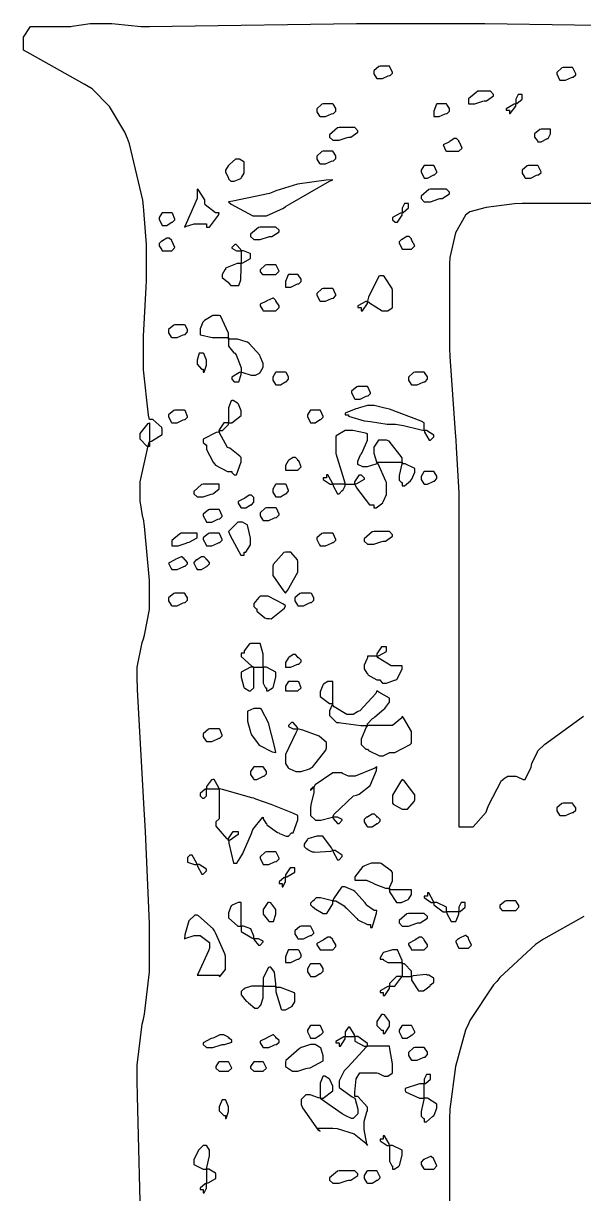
# Model space of a CAD drawing. Extents: x 85 to 277, y 22 to 328.
# Drawn here: x 156.99 to 169.51, y 49.02 to 75.18 of the extents above; entities that cross this region are included whole.
import ezdxf

# ---------------------------------------------------------------- set-up
doc = ezdxf.new("R2010")
doc.units = 0
doc.header["$MEASUREMENT"] = 0

msp = doc.modelspace()

# ---------------------------------------------------------------- linework, layer by layer
at = {"color": 7}
for points in [[(159.622, 47.9612), (159.534, 51.1983), (159.526, 51.5415), (159.526, 51.8859), (159.64, 52.8024), (159.668, 52.9167), (159.694, 53.0324), (159.808, 53.9778), (159.808, 54.2918), (159.808, 55.0594), (159.719, 57.1154), (159.702, 57.3624), (159.684, 57.609), (159.534, 60.2809), (159.526, 60.5716), (159.526, 60.784), (159.64, 61.3406), (159.668, 61.4193), (159.694, 61.499), (159.808, 62.0737), (159.808, 62.2653), (159.808, 62.7242), (159.694, 63.941), (159.668, 64.0994), (159.658, 64.1354), (159.596, 64.5061), (159.596, 64.6285), (159.596, 64.9291), (159.772, 65.7324), (159.808, 65.829), (159.852, 65.8386), (160.091, 65.9903), (160.091, 66.0396), (160.091, 66.1098), (160.081, 66.1458), (159.876, 66.3222), (159.808, 66.3222), (159.781, 66.4199), (159.668, 67.4328), (159.668, 67.7693), (159.668, 68.1838), (159.728, 69.2781), (159.738, 69.427), (159.738, 69.9562), (159.738, 70.2388), (159.676, 70.9965), (159.668, 71.0847), (159.658, 71.2265), (159.359, 72.4877), (159.315, 72.602), (159.253, 72.7438), (158.913, 73.3171), (158.521, 73.714), (158.433, 73.7665), (158.345, 73.8202), (157.135, 74.4982), (156.986, 74.5765), (156.986, 74.7889), (156.986, 74.869), (157.145, 75.1057), (157.198, 75.1057), (158.044, 75.1057), (158.079, 75.1156), (158.476, 75.1777), (158.61, 75.1777), (158.962, 75.1777), (159.041, 75.1692), (159.615, 75.1057), (159.808, 75.1057), (160.31, 75.1156), (164.431, 75.1777), (165.806, 75.1777), (167.305, 75.1777), (171.308, 75.1156)], [(170.321, 71.1549), (168.135, 71.1549), (167.966, 71.1468), (167.335, 71.0639), (166.969, 70.962), (166.934, 70.9443), (166.872, 70.8918), (166.643, 70.4991), (166.519, 69.9463), (166.511, 69.814), (166.511, 67.9097), (166.519, 67.7333), (166.642, 66.0315), (166.652, 65.8633), (166.66, 65.6967), (166.723, 64.6836), (166.723, 64.346), (166.723, 57.2202), (166.934, 57.2202), (167.039, 57.2202), (167.331, 57.5483), (167.357, 57.609), (167.384, 57.6972), (167.674, 58.2524), (167.71, 58.2785), (167.718, 58.2884), (167.817, 58.3487), (167.852, 58.3487), (167.992, 58.3487), (168.019, 58.3406), (168.158, 58.2785), (168.205, 58.2785), (168.213, 58.2884), (168.336, 58.553), (168.345, 58.5971), (168.354, 58.6327), (168.477, 58.8973), (168.487, 58.9139), (168.636, 59.0557), (169.51, 59.6911)], [(169.518, 55.2111), (168.61, 54.7067), (168.522, 54.6446), (168.433, 54.5842), (167.64, 53.8508), (167.569, 53.7626), (167.498, 53.6843), (166.969, 52.8906), (166.934, 52.8105), (166.872, 52.6701), (166.643, 51.8597), (166.519, 50.9062), (166.511, 50.6938), (166.511, 47.7312)]]:
    msp.add_lwpolyline(points, dxfattribs=at)
for points in [[(165.17, 74.2237), (164.96, 74.2237), (164.932, 74.2156), (164.817, 74.1165), (164.817, 74.0833), (164.817, 74.0488), (164.878, 73.9525), (164.888, 73.9429), (164.96, 73.9429), (165.012, 73.9429), (165.143, 74.0047), (165.17, 74.0131), (165.187, 74.0131), (165.24, 74.0668), (165.24, 74.0833), (165.24, 74.0833), (165.179, 74.2075), (165.17, 74.2237)], [(168.981, 73.9069), (169.051, 73.9069), (169.103, 73.9069), (169.236, 73.969), (169.263, 73.9771), (169.28, 73.9771), (169.333, 74.0311), (169.333, 74.0473), (169.333, 74.0473), (169.271, 74.1811), (169.263, 74.1895), (169.051, 74.1895), (169.023, 74.1811), (168.91, 74.0819), (168.91, 74.0473), (168.91, 74.0473), (168.971, 73.9165), (168.981, 73.9069)], [(166.934, 73.3778), (167.004, 73.3778), (167.075, 73.3778), (167.259, 73.4399), (167.287, 73.448), (167.339, 73.448), (167.499, 73.5556), (167.499, 73.5902), (167.429, 73.6604), (167.146, 73.6604), (167.11, 73.6342), (166.934, 73.4949), (166.934, 73.448), (166.934, 73.3778)], [(167.992, 73.3778), (168.019, 73.3873), (168.135, 73.4868), (168.135, 73.5182), (168.135, 73.5902), (168.063, 73.5902), (168.045, 73.5902), (167.992, 73.484), (167.992, 73.448), (167.992, 73.3778), (167.957, 73.3697), (167.782, 73.2702), (167.782, 73.2374), (167.852, 73.2374), (167.852, 73.1654), (167.867, 73.1615), (167.992, 73.3242), (167.992, 73.3778)], [(163.901, 73.3778), (163.689, 73.3778), (163.661, 73.3697), (163.548, 73.2702), (163.548, 73.2374), (163.548, 73.2028), (163.609, 73.1051), (163.619, 73.0952), (163.689, 73.0952), (163.741, 73.0952), (163.873, 73.1573), (163.901, 73.1654), (163.917, 73.1654), (163.971, 73.2194), (163.971, 73.2374), (163.971, 73.273), (163.917, 73.3612), (163.901, 73.3778)], [(166.441, 73.3778), (166.229, 73.3778), (166.219, 73.3697), (166.158, 73.2166), (166.158, 73.1654), (166.158, 73.0952), (166.229, 73.0952), (166.281, 73.0952), (166.413, 73.1573), (166.441, 73.1654), (166.457, 73.1654), (166.511, 73.2194), (166.511, 73.2374), (166.511, 73.273), (166.449, 73.3612), (166.441, 73.3778)], [(164.394, 72.8486), (164.042, 72.8486), (164.006, 72.8405), (163.829, 72.6874), (163.829, 72.6362), (163.901, 72.566), (163.971, 72.566), (164.042, 72.566), (164.226, 72.6281), (164.254, 72.6362), (164.306, 72.6362), (164.465, 72.7438), (164.465, 72.7784), (164.394, 72.8486)], [(168.487, 72.5318), (168.558, 72.5318), (168.558, 72.5318), (168.688, 72.5936), (168.698, 72.602), (168.715, 72.602), (168.768, 72.7082), (168.768, 72.7424), (168.768, 72.8126), (168.558, 72.8126), (168.53, 72.8045), (168.415, 72.7054), (168.415, 72.6722), (168.415, 72.6376), (168.477, 72.5495), (168.487, 72.5318)], [(166.441, 72.3194), (166.723, 72.3194), (166.794, 72.3896), (166.794, 72.3896), (166.732, 72.5234), (166.723, 72.5318), (166.723, 72.5495), (166.67, 72.602), (166.652, 72.602), (166.616, 72.602), (166.519, 72.5413), (166.511, 72.5318), (166.371, 72.4598), (166.371, 72.4598), (166.431, 72.329), (166.441, 72.3194)], [(163.901, 72.3194), (163.689, 72.3194), (163.661, 72.3113), (163.548, 72.2119), (163.548, 72.179), (163.548, 72.1445), (163.609, 72.0467), (163.619, 72.0369), (163.689, 72.0369), (163.741, 72.0369), (163.873, 72.099), (163.901, 72.1071), (163.917, 72.1071), (163.971, 72.161), (163.971, 72.179), (163.971, 72.2147), (163.917, 72.3029), (163.901, 72.3194)], [(161.572, 72.0027), (161.563, 71.9942), (161.502, 71.8951), (161.502, 71.8605), (161.502, 71.8605), (161.563, 71.7296), (161.572, 71.7201), (161.572, 71.7035), (161.624, 71.6499), (161.642, 71.6499), (161.695, 71.6499), (161.845, 71.7116), (161.855, 71.7201), (161.863, 71.7296), (161.925, 71.8287), (161.925, 71.8605), (161.925, 72.0729), (161.915, 72.0824), (161.816, 72.1431), (161.785, 72.1431), (161.731, 72.1431), (161.598, 72.0288), (161.572, 72.0027)], [(166.158, 72.0027), (165.946, 72.0027), (165.936, 71.9942), (165.876, 71.8951), (165.876, 71.8605), (165.876, 71.8605), (165.936, 71.7296), (165.946, 71.7201), (166.018, 71.7201), (166.018, 71.7201), (166.149, 71.7822), (166.158, 71.7903), (166.175, 71.7903), (166.229, 71.8439), (166.229, 71.8605), (166.229, 71.8605), (166.166, 71.9942), (166.158, 72.0027)], [(168.205, 71.7201), (168.275, 71.7201), (168.327, 71.7201), (168.46, 71.7822), (168.487, 71.7903), (168.504, 71.7903), (168.558, 71.8439), (168.558, 71.8605), (168.558, 71.8605), (168.495, 71.9942), (168.487, 72.0027), (168.275, 72.0027), (168.247, 71.9942), (168.135, 71.8951), (168.135, 71.8605), (168.135, 71.8263), (168.195, 71.7296), (168.205, 71.7201)], [(161.572, 71.1909), (161.633, 71.1383), (162.117, 70.8723), (162.278, 70.8723), (162.418, 70.8723), (162.799, 71.0501), (162.843, 71.0847), (162.947, 71.1468), (163.829, 71.6499), (163.901, 71.6841), (163.751, 71.676), (163.11, 71.5836), (162.631, 71.4375), (162.56, 71.4015), (162.489, 71.3754), (161.669, 71.2004), (161.572, 71.1909)], [(160.867, 71.4735), (160.867, 71.2625), (160.628, 70.7058), (160.584, 70.6258), (160.61, 70.6356), (160.802, 70.696), (160.867, 70.696), (161.079, 70.696), (161.079, 70.6258), (161.149, 70.6258), (161.35, 70.8918), (161.36, 70.9443), (161.28, 70.9443), (161.051, 71.1207), (161.043, 71.1549), (161.043, 71.235), (160.893, 71.465), (160.867, 71.4735)], [(165.946, 71.1909), (166.018, 71.1909), (166.088, 71.1909), (166.273, 71.253), (166.299, 71.2611), (166.351, 71.2611), (166.511, 71.3673), (166.511, 71.4015), (166.441, 71.4735), (166.088, 71.4735), (166.052, 71.465), (165.876, 71.3123), (165.876, 71.2611), (165.946, 71.1909)], [(165.453, 70.9443), (165.417, 70.9359), (165.24, 70.8367), (165.24, 70.8021), (165.24, 70.7856), (165.294, 70.7319), (165.312, 70.7319), (165.347, 70.7319), (165.453, 70.8918), (165.453, 70.9443), (165.479, 70.9538), (165.593, 71.053), (165.593, 71.0847), (165.593, 71.1549), (165.523, 71.1549), (165.505, 71.1549), (165.453, 71.0501), (165.453, 71.0145), (165.453, 70.9443)], [(160.302, 70.9443), (160.091, 70.9443), (160.081, 70.9359), (160.021, 70.8367), (160.021, 70.8021), (160.021, 70.8021), (160.081, 70.6713), (160.091, 70.6617), (160.161, 70.6617), (160.196, 70.6617), (160.292, 70.7238), (160.302, 70.7319), (160.32, 70.7319), (160.373, 70.7856), (160.373, 70.8021), (160.373, 70.8021), (160.32, 70.9359), (160.302, 70.9443)], [(160.091, 70.0966), (160.302, 70.0966), (160.373, 70.1668), (160.373, 70.1668), (160.31, 70.3005), (160.302, 70.309), (160.302, 70.327), (160.248, 70.3792), (160.231, 70.3792), (160.196, 70.3792), (160.099, 70.3185), (160.091, 70.309), (160.073, 70.309), (160.021, 70.2564), (160.021, 70.2388), (160.021, 70.2042), (160.081, 70.1146), (160.091, 70.0966)], [(162.137, 70.3432), (162.208, 70.3432), (162.278, 70.3432), (162.462, 70.4067), (162.49, 70.4152), (162.542, 70.4152), (162.701, 70.521), (162.701, 70.5556), (162.631, 70.6258), (162.278, 70.6258), (162.242, 70.6176), (162.065, 70.466), (162.065, 70.4152), (162.137, 70.3432)], [(165.665, 70.3432), (165.665, 70.3612), (165.611, 70.4152), (165.593, 70.4152), (165.558, 70.4152), (165.461, 70.3531), (165.453, 70.3432), (165.435, 70.3432), (165.383, 70.291), (165.383, 70.273), (165.383, 70.273), (165.443, 70.1421), (165.453, 70.1326), (165.665, 70.1326), (165.735, 70.2028), (165.735, 70.2028), (165.673, 70.327), (165.665, 70.3432)], [(161.855, 69.814), (161.767, 69.814), (161.502, 69.7096), (161.502, 69.6736), (161.492, 69.6655), (161.432, 69.566), (161.432, 69.5332), (161.432, 69.4986), (161.545, 69.4009), (161.572, 69.391), (161.572, 69.3745), (161.624, 69.3208), (161.642, 69.3208), (161.785, 69.3208), (161.8, 69.3208), (161.845, 69.4489), (161.855, 69.7234), (161.855, 69.814), (161.889, 69.8239), (162.065, 69.923), (162.065, 69.9562), (162.065, 70.0264), (162.056, 70.0359), (161.904, 70.0966), (161.855, 70.0966), (161.845, 70.1241), (161.746, 70.2388), (161.713, 70.2388), (161.642, 70.1668), (161.642, 70.1506), (161.749, 70.0966), (161.785, 70.0966), (161.855, 70.0966), (161.855, 69.814)], [(162.348, 69.5674), (162.631, 69.5674), (162.701, 69.6376), (162.701, 69.6376), (162.639, 69.7713), (162.631, 69.7798), (162.418, 69.7798), (162.392, 69.7713), (162.278, 69.6722), (162.278, 69.6376), (162.278, 69.6214), (162.33, 69.5674), (162.348, 69.5674)], [(162.843, 69.2848), (162.913, 69.2848), (162.965, 69.2848), (163.098, 69.3484), (163.124, 69.3568), (163.142, 69.3568), (163.196, 69.4104), (163.196, 69.427), (163.196, 69.4626), (163.132, 69.5593), (163.124, 69.5674), (162.913, 69.5674), (162.903, 69.5593), (162.843, 69.4076), (162.843, 69.3568), (162.843, 69.2848)], [(164.677, 68.9681), (164.641, 68.9599), (164.465, 68.8605), (164.465, 68.8277), (164.535, 68.8277), (164.535, 68.7557), (164.569, 68.7557), (164.677, 68.9158), (164.677, 68.9681), (164.721, 68.9335), (165.005, 68.7557), (165.1, 68.7557), (165.135, 68.7557), (165.231, 68.8192), (165.24, 68.8277), (165.24, 69.2146), (165.231, 69.2506), (165.056, 69.5152), (165.03, 69.5332), (164.96, 69.5332), (164.932, 69.5247), (164.703, 69.0563), (164.677, 68.9681)], [(163.619, 68.9681), (163.689, 68.9681), (163.741, 68.9681), (163.873, 69.0301), (163.901, 69.0383), (163.917, 69.0383), (163.971, 69.0922), (163.971, 69.1085), (163.971, 69.1085), (163.909, 69.2422), (163.901, 69.2506), (163.689, 69.2506), (163.661, 69.2422), (163.548, 69.143), (163.548, 69.1085), (163.548, 69.1085), (163.609, 68.986), (163.619, 68.9681)], [(162.348, 68.7557), (162.631, 68.7557), (162.701, 68.8277), (162.701, 68.8633), (162.639, 68.9599), (162.631, 68.9681), (162.631, 68.986), (162.577, 69.0383), (162.56, 69.0383), (162.56, 69.0383), (162.427, 68.9776), (162.418, 68.9681), (162.278, 68.8979), (162.278, 68.8633), (162.338, 68.7656), (162.348, 68.7557)], [(161.855, 67.3806), (161.889, 67.3724), (162.075, 67.3104), (162.137, 67.3104), (162.172, 67.3104), (162.278, 67.364), (162.278, 67.3806), (162.286, 67.3901), (162.348, 67.4896), (162.348, 67.521), (162.348, 67.5749), (162.286, 67.7168), (162.278, 67.7333), (162.268, 67.7609), (162.03, 68.024), (161.995, 68.0501), (161.968, 68.06), (161.776, 68.1221), (161.713, 68.1221), (161.572, 68.1221), (161.572, 68.2544), (161.394, 68.6428), (161.36, 68.6513), (161.29, 68.6513), (161.218, 68.6513), (161.034, 68.5366), (161.007, 68.5091), (160.998, 68.501), (160.937, 68.3493), (160.937, 68.2985), (160.937, 68.2265), (160.945, 68.2184), (161.203, 68.1563), (161.29, 68.1563), (161.572, 68.1563), (161.572, 68.0159), (161.572, 67.9633), (161.687, 67.8134), (161.713, 67.8035), (161.739, 67.7693), (161.855, 67.4783), (161.855, 67.3806), (161.819, 67.3724), (161.642, 67.273), (161.642, 67.2402), (161.642, 67.2222), (161.695, 67.1682), (161.713, 67.1682), (161.785, 67.1682), (161.801, 67.1682), (161.855, 67.3283), (161.855, 67.3806)], [(160.584, 68.4389), (160.373, 68.4389), (160.346, 68.4308), (160.231, 68.3313), (160.231, 68.2985), (160.231, 68.2639), (160.292, 68.1662), (160.302, 68.1563), (160.373, 68.1563), (160.426, 68.1563), (160.557, 68.2184), (160.584, 68.2265), (160.601, 68.2265), (160.654, 68.2805), (160.654, 68.2985), (160.654, 68.3341), (160.601, 68.4308), (160.584, 68.4389)], [(161.079, 67.5929), (161.079, 67.6465), (161.016, 67.7954), (161.007, 67.8035), (160.937, 67.8035), (160.919, 67.8035), (160.867, 67.6465), (160.867, 67.5929), (160.867, 67.5584), (160.971, 67.4508), (161.007, 67.4508), (161.007, 67.3806), (161.025, 67.3806), (161.079, 67.5404), (161.079, 67.5929)], [(162.843, 67.3806), (162.631, 67.3806), (162.621, 67.3724), (162.56, 67.273), (162.56, 67.2402), (162.56, 67.2056), (162.621, 67.1079), (162.631, 67.098), (162.701, 67.098), (162.735, 67.098), (162.833, 67.1601), (162.843, 67.1682), (162.859, 67.1682), (162.913, 67.2222), (162.913, 67.2402), (162.913, 67.2758), (162.859, 67.3724), (162.843, 67.3806)], [(165.946, 67.3806), (165.735, 67.3806), (165.708, 67.3724), (165.593, 67.273), (165.593, 67.2402), (165.593, 67.2056), (165.655, 67.1079), (165.665, 67.098), (165.735, 67.098), (165.788, 67.098), (165.92, 67.1601), (165.946, 67.1682), (165.964, 67.1682), (166.018, 67.2222), (166.018, 67.2402), (166.018, 67.2758), (165.954, 67.3724), (165.946, 67.3806)], [(164.677, 67.0638), (164.465, 67.0638), (164.437, 67.0553), (164.324, 66.9562), (164.324, 66.9216), (164.324, 66.9216), (164.385, 66.7907), (164.394, 66.7812), (164.465, 66.7812), (164.517, 66.7812), (164.65, 66.8433), (164.677, 66.8514), (164.694, 66.8514), (164.747, 66.905), (164.747, 66.9216), (164.747, 66.9216), (164.685, 67.0553), (164.677, 67.0638)], [(161.572, 66.252), (161.642, 66.252), (161.855, 66.4104), (161.855, 66.4626), (161.855, 66.5166), (161.793, 66.6669), (161.785, 66.675), (161.775, 66.6845), (161.676, 66.7452), (161.642, 66.7452), (161.633, 66.7371), (161.572, 66.5854), (161.572, 66.5346), (161.572, 66.252), (161.502, 66.252), (161.466, 66.252), (161.36, 66.0936), (161.36, 66.0396), (161.298, 66.0315), (161.007, 65.8798), (161.007, 65.829), (161.007, 65.811), (161.061, 65.7571), (161.079, 65.7571), (161.079, 65.6527), (161.228, 65.3701), (161.255, 65.3341), (161.282, 65.2999), (161.551, 65.1577), (161.642, 65.1577), (161.642, 65.1411), (161.695, 65.0875), (161.713, 65.0875), (161.747, 65.0875), (161.855, 65.3796), (161.855, 65.4763), (161.827, 65.5024), (161.598, 65.6788), (161.572, 65.6869), (161.545, 65.6967), (161.368, 66.0231), (161.36, 66.0756), (161.432, 66.0756), (161.434, 66.0742), (161.572, 66.2079), (161.572, 66.252)], [(160.584, 66.5346), (160.373, 66.5346), (160.346, 66.5261), (160.231, 66.427), (160.231, 66.3924), (160.231, 66.3924), (160.292, 66.2615), (160.302, 66.252), (160.373, 66.252), (160.426, 66.252), (160.557, 66.3141), (160.584, 66.3222), (160.601, 66.3222), (160.654, 66.3758), (160.654, 66.3924), (160.654, 66.3924), (160.601, 66.5261), (160.584, 66.5346)], [(163.406, 66.252), (163.477, 66.252), (163.511, 66.252), (163.609, 66.3141), (163.619, 66.3222), (163.635, 66.3222), (163.689, 66.3758), (163.689, 66.3924), (163.689, 66.3924), (163.627, 66.5261), (163.619, 66.5346), (163.406, 66.5346), (163.397, 66.5261), (163.336, 66.427), (163.336, 66.3924), (163.336, 66.3924), (163.397, 66.2615), (163.406, 66.252)], [(165.946, 66.252), (165.876, 66.2876), (165.17, 66.5522), (165.1, 66.5688), (165.064, 66.5787), (164.826, 66.639), (164.747, 66.639), (164.676, 66.639), (164.473, 66.5787), (164.465, 66.5688), (164.421, 66.5607), (164.182, 66.4616), (164.182, 66.4284), (164.254, 66.4284), (164.254, 66.3938), (164.605, 66.2961), (164.677, 66.2862), (164.747, 66.2781), (165.117, 66.216), (165.24, 66.216), (165.301, 66.216), (165.487, 66.1857), (165.848, 66.1031), (165.946, 66.0756), (165.954, 66.0411), (166.054, 65.8633), (166.088, 65.8633), (166.158, 65.9335), (166.158, 65.9694), (165.999, 66.0756), (165.946, 66.0756), (165.946, 66.252)], [(159.808, 65.7229), (159.755, 65.7229), (159.596, 65.8813), (159.596, 65.9335), (159.596, 66.0135), (159.772, 66.2354), (159.808, 66.252), (159.808, 65.7229)], [(164.677, 66.0054), (164.633, 66.015), (164.348, 66.0756), (164.254, 66.0756), (164.182, 66.0756), (163.98, 65.9613), (163.971, 65.9335), (163.971, 65.7931), (163.971, 65.5645), (164.146, 64.9813), (164.182, 64.8751), (163.901, 64.8751), (163.891, 64.9111), (163.792, 65.0875), (163.759, 65.0875), (163.759, 65.0173), (163.689, 65.0173), (163.689, 64.9827), (163.847, 64.8751), (163.901, 64.8751), (163.909, 64.8409), (164.009, 64.6645), (164.042, 64.6645), (164.112, 64.7347), (164.128, 64.7347), (164.182, 64.8409), (164.182, 64.8751), (164.394, 64.8751), (164.429, 64.7968), (164.72, 64.4179), (164.817, 64.4179), (164.817, 64.346), (164.87, 64.346), (165.02, 64.462), (165.03, 64.4881), (165.038, 64.4977), (165.1, 64.6493), (165.1, 64.6987), (165.1, 64.9111), (165.09, 64.9471), (164.914, 65.3355), (164.888, 65.3701), (165.453, 65.3701), (165.443, 65.3355), (165.383, 65.0709), (165.383, 64.9813), (165.383, 64.9647), (165.435, 64.9111), (165.453, 64.9111), (165.453, 64.8409), (165.505, 64.8409), (165.637, 64.9552), (165.665, 64.9813), (165.673, 64.9912), (165.735, 65.1439), (165.735, 65.1937), (165.735, 65.2293), (165.523, 65.3341), (165.453, 65.3341), (165.453, 65.4664), (165.161, 65.8372), (165.1, 65.8633), (164.96, 65.8633), (164.924, 65.8633), (164.817, 65.7063), (164.817, 65.6527), (164.817, 65.574), (164.878, 65.3782), (164.888, 65.3341), (164.862, 65.326), (164.67, 65.2639), (164.607, 65.2639), (164.571, 65.2639), (164.465, 65.3175), (164.465, 65.3341), (164.465, 65.3881), (164.525, 65.5299), (164.535, 65.5465), (164.561, 65.5821), (164.677, 65.8633), (164.677, 65.8633), (164.677, 66.0054)], [(163.124, 65.4043), (163.124, 65.4223), (163.07, 65.4763), (163.054, 65.4763), (163.018, 65.4763), (162.921, 65.4142), (162.913, 65.4043), (162.903, 65.3962), (162.843, 65.297), (162.843, 65.2639), (162.843, 65.1937), (163.124, 65.1937), (163.196, 65.2639), (163.196, 65.2639), (163.142, 65.3962), (163.124, 65.4043)], [(165.946, 64.8751), (166.018, 64.8751), (166.018, 64.8751), (166.149, 64.9386), (166.158, 64.9471), (166.175, 64.9471), (166.229, 65.0007), (166.229, 65.0173), (166.229, 65.0529), (166.166, 65.1496), (166.158, 65.1577), (165.946, 65.1577), (165.936, 65.1496), (165.876, 65.0505), (165.876, 65.0173), (165.876, 64.9827), (165.936, 64.885), (165.946, 64.8751)], [(164.394, 64.8751), (164.394, 64.9291), (164.499, 65.0875), (164.535, 65.0875), (164.607, 65.0173), (164.607, 64.9827), (164.429, 64.885), (164.394, 64.8751)], [(161.36, 64.8751), (161.007, 64.8751), (160.971, 64.867), (160.796, 64.7153), (160.796, 64.6645), (160.867, 64.5943), (160.937, 64.5943), (161.007, 64.5943), (161.183, 64.6561), (161.219, 64.6645), (161.246, 64.674), (161.36, 64.7732), (161.36, 64.8049), (161.36, 64.8751)], [(162.137, 64.5583), (162.137, 64.5763), (162.083, 64.6285), (162.065, 64.6285), (162.03, 64.6285), (161.933, 64.5679), (161.925, 64.5583), (161.785, 64.4881), (161.785, 64.4536), (161.845, 64.3558), (161.855, 64.346), (161.925, 64.346), (161.96, 64.346), (162.056, 64.4095), (162.065, 64.4179), (162.083, 64.4179), (162.137, 64.4715), (162.137, 64.4881), (162.137, 64.5583)], [(162.843, 64.8751), (162.631, 64.8751), (162.621, 64.867), (162.56, 64.7679), (162.56, 64.7347), (162.56, 64.7001), (162.621, 64.6038), (162.631, 64.5943), (162.701, 64.5943), (162.735, 64.5943), (162.833, 64.6561), (162.843, 64.6645), (162.859, 64.6645), (162.913, 64.7181), (162.913, 64.7347), (162.913, 64.7347), (162.859, 64.867), (162.843, 64.8751)], [(161.079, 64.0292), (161.149, 64.0292), (161.201, 64.0292), (161.334, 64.0913), (161.36, 64.0994), (161.378, 64.0994), (161.432, 64.1533), (161.432, 64.1696), (161.432, 64.1696), (161.368, 64.3033), (161.36, 64.3117), (161.149, 64.3117), (161.122, 64.3033), (161.007, 64.2041), (161.007, 64.1696), (161.007, 64.1696), (161.069, 64.0472), (161.079, 64.0292)], [(162.631, 64.346), (162.418, 64.346), (162.392, 64.3378), (162.278, 64.2387), (162.278, 64.2056), (162.278, 64.171), (162.338, 64.0747), (162.348, 64.0652), (162.418, 64.0652), (162.471, 64.0652), (162.603, 64.1269), (162.631, 64.1354), (162.647, 64.1354), (162.701, 64.189), (162.701, 64.2056), (162.701, 64.2056), (162.647, 64.3378), (162.631, 64.346)], [(161.572, 63.8168), (161.607, 63.7286), (161.845, 63.2876), (161.925, 63.2876), (161.925, 63.3596), (161.96, 63.3596), (162.065, 63.518), (162.065, 63.5702), (162.065, 63.6683), (162.004, 63.9329), (161.995, 63.959), (161.986, 63.9685), (161.887, 64.0292), (161.855, 64.0292), (161.783, 64.0292), (161.607, 63.8528), (161.572, 63.8168)], [(160.302, 63.5), (160.373, 63.5), (160.444, 63.5), (160.628, 63.5621), (160.654, 63.5702), (160.689, 63.5801), (160.867, 63.6792), (160.867, 63.7124), (160.867, 63.7826), (160.514, 63.7826), (160.478, 63.7565), (160.302, 63.6171), (160.302, 63.5702), (160.302, 63.5)], [(161.079, 63.5), (161.149, 63.5), (161.201, 63.5), (161.334, 63.5621), (161.36, 63.5702), (161.378, 63.5702), (161.432, 63.6242), (161.432, 63.6404), (161.432, 63.6404), (161.368, 63.7741), (161.36, 63.7826), (161.149, 63.7826), (161.122, 63.7741), (161.007, 63.675), (161.007, 63.6404), (161.007, 63.6404), (161.069, 63.518), (161.079, 63.5)], [(163.619, 63.5), (163.689, 63.5), (163.741, 63.5), (163.873, 63.5621), (163.901, 63.5702), (163.917, 63.5702), (163.971, 63.6242), (163.971, 63.6404), (163.971, 63.6404), (163.909, 63.7741), (163.901, 63.7826), (163.689, 63.7826), (163.661, 63.7741), (163.548, 63.675), (163.548, 63.6404), (163.548, 63.6404), (163.609, 63.518), (163.619, 63.5)], [(165.17, 63.8168), (164.817, 63.8168), (164.782, 63.8087), (164.607, 63.657), (164.607, 63.6062), (164.677, 63.536), (164.747, 63.536), (164.817, 63.536), (165.002, 63.5977), (165.03, 63.6062), (165.082, 63.6062), (165.24, 63.7124), (165.24, 63.7466), (165.17, 63.8168)], [(162.843, 62.4417), (162.887, 62.5038), (163.124, 62.9073), (163.124, 63.041), (163.124, 63.1472), (163.114, 63.1832), (162.963, 63.3596), (162.913, 63.3596), (162.843, 63.3596), (162.807, 63.3511), (162.568, 63.0851), (162.56, 63.041), (162.56, 62.9708), (162.56, 62.8385), (162.799, 62.4953), (162.843, 62.4417)], [(160.302, 62.9708), (160.373, 62.9708), (160.426, 62.9708), (160.557, 63.0329), (160.584, 63.041), (160.601, 63.041), (160.654, 63.095), (160.654, 63.1112), (160.654, 63.1292), (160.601, 63.1832), (160.584, 63.1832), (160.584, 63.2008), (160.53, 63.2534), (160.514, 63.2534), (160.514, 63.2534), (160.382, 63.1927), (160.373, 63.1832), (160.231, 63.1112), (160.231, 63.1112), (160.292, 62.9888), (160.302, 62.9708)], [(160.867, 62.9708), (160.937, 62.9708), (160.971, 62.9708), (161.069, 63.0329), (161.079, 63.041), (161.095, 63.041), (161.149, 63.095), (161.149, 63.1112), (161.149, 63.1292), (161.095, 63.1832), (161.079, 63.1832), (161.079, 63.2008), (161.025, 63.2534), (161.007, 63.2534), (160.971, 63.2534), (160.875, 63.1927), (160.867, 63.1832), (160.849, 63.1832), (160.796, 63.1292), (160.796, 63.1112), (160.796, 63.1112), (160.857, 62.9888), (160.867, 62.9708)], [(160.302, 62.1591), (160.373, 62.1591), (160.426, 62.1591), (160.557, 62.2212), (160.584, 62.2293), (160.601, 62.2293), (160.654, 62.2833), (160.654, 62.3013), (160.654, 62.3369), (160.593, 62.4336), (160.584, 62.4417), (160.373, 62.4417), (160.346, 62.4336), (160.231, 62.3341), (160.231, 62.3013), (160.231, 62.2667), (160.292, 62.169), (160.302, 62.1591)], [(162.843, 62.1591), (162.799, 62.1951), (162.46, 62.3715), (162.348, 62.3715), (162.278, 62.3715), (162.25, 62.3454), (162.137, 62.206), (162.137, 62.1591), (162.137, 62.1425), (162.19, 62.0889), (162.208, 62.0889), (162.208, 62.0367), (162.383, 61.8864), (162.418, 61.8765), (162.49, 61.8765), (162.524, 61.8684), (162.825, 62.1069), (162.843, 62.1591)], [(163.406, 62.4417), (163.196, 62.4417), (163.168, 62.4336), (163.054, 62.3341), (163.054, 62.3013), (163.054, 62.2667), (163.114, 62.169), (163.124, 62.1591), (163.196, 62.1591), (163.248, 62.1591), (163.379, 62.2212), (163.406, 62.2293), (163.423, 62.2293), (163.477, 62.2833), (163.477, 62.3013), (163.477, 62.3369), (163.423, 62.4336), (163.406, 62.4417)], [(162.348, 60.784), (162.348, 60.4654), (162.348, 60.4312), (162.401, 60.325), (162.418, 60.325), (162.418, 60.2548), (162.453, 60.2548), (162.55, 60.3169), (162.56, 60.325), (162.568, 60.3345), (162.631, 60.5663), (162.631, 60.6418), (162.631, 60.6778), (162.418, 60.784), (162.348, 60.784), (162.348, 60.9946), (162.348, 61.0747), (162.286, 61.2965), (162.278, 61.3131), (162.065, 61.3131), (162.039, 61.3047), (161.925, 61.1519), (161.925, 61.1008), (161.855, 61.1008), (161.855, 61.0224), (162.093, 60.8115), (162.137, 60.784), (162.065, 60.784), (161.855, 60.6778), (161.855, 60.6418), (161.855, 60.5635), (161.915, 60.343), (161.925, 60.325), (161.933, 60.3169), (162.033, 60.2548), (162.065, 60.2548), (162.137, 60.325), (162.137, 60.784), (162.348, 60.784)], [(164.677, 60.9946), (164.667, 60.9685), (164.607, 60.8309), (164.607, 60.784), (164.607, 60.7494), (164.667, 60.6517), (164.677, 60.6418), (164.685, 60.6157), (164.89, 60.5014), (164.96, 60.5014), (164.96, 60.4848), (165.012, 60.4312), (165.03, 60.4312), (165.1, 60.4312), (165.285, 60.4933), (165.312, 60.5014), (165.338, 60.5109), (165.453, 60.7427), (165.453, 60.8182), (165.312, 60.8182), (165.206, 60.8182), (164.914, 60.996), (164.888, 61.0306), (164.922, 61.0401), (165.1, 61.1396), (165.1, 61.171), (165.1, 61.2429), (165.03, 61.2429), (164.994, 61.2429), (164.888, 61.0842), (164.888, 61.0306), (164.677, 61.0306), (164.677, 60.9946)], [(163.124, 60.9946), (163.124, 61.0126), (163.07, 61.0665), (163.054, 61.0665), (163.018, 61.0665), (162.921, 61.0044), (162.913, 60.9946), (162.903, 60.9865), (162.843, 60.8873), (162.843, 60.8542), (162.843, 60.784), (162.913, 60.784), (162.965, 60.784), (163.098, 60.8461), (163.124, 60.8542), (163.142, 60.8542), (163.196, 60.9078), (163.196, 60.9244), (163.196, 60.9424), (163.142, 60.9946), (163.124, 60.9946)], [(163.124, 60.4654), (162.913, 60.4654), (162.903, 60.4573), (162.843, 60.3582), (162.843, 60.325), (162.843, 60.2548), (163.124, 60.2548), (163.196, 60.325), (163.196, 60.325), (163.142, 60.4573), (163.124, 60.4654)], [(164.888, 60.2548), (164.862, 60.1941), (164.509, 59.8138), (164.465, 59.7958), (164.455, 59.7877), (164.356, 59.7256), (164.324, 59.7256), (164.218, 59.7256), (163.935, 59.902), (163.901, 59.9362), (163.901, 60.4654), (163.829, 60.4654), (163.794, 60.4654), (163.697, 60.4051), (163.689, 60.3952), (163.679, 60.3871), (163.619, 60.2354), (163.619, 60.1846), (163.619, 60.132), (163.829, 59.9722), (163.901, 59.9722), (163.891, 59.9461), (163.829, 59.8068), (163.829, 59.7598), (163.829, 59.7076), (163.988, 59.5492), (164.042, 59.5492), (164.086, 59.5408), (164.528, 59.479), (164.677, 59.479), (164.65, 59.4445), (164.535, 59.1799), (164.535, 59.0903), (164.535, 59.0557), (164.641, 58.9499), (164.677, 58.9499), (164.703, 58.9234), (164.947, 58.8077), (165.03, 58.8077), (165.03, 58.8077), (165.161, 58.8698), (165.17, 58.8779), (165.293, 58.8779), (165.629, 59.0557), (165.665, 59.0903), (165.665, 59.2307), (165.665, 59.3467), (165.487, 59.6554), (165.453, 59.6896), (165.443, 59.6554), (165.238, 59.479), (165.17, 59.479), (164.677, 59.479), (164.677, 59.5231), (164.79, 59.6374), (164.817, 59.6554), (164.844, 59.6731), (165.046, 59.8495), (165.064, 59.866), (165.082, 59.884), (165.17, 60.004), (165.17, 60.0424), (165.17, 60.0964), (164.932, 60.2287), (164.888, 60.2548)], [(162.631, 58.8779), (162.603, 59.0201), (162.467, 59.545), (162.312, 59.8399), (162.278, 59.866), (162.137, 59.866), (162.137, 59.866), (162.004, 59.8054), (161.995, 59.7958), (161.995, 59.6554), (161.995, 59.5768), (162.056, 59.3644), (162.065, 59.3369), (162.083, 59.2762), (162.256, 59.0419), (162.55, 58.8959), (162.631, 58.8779)], [(161.36, 59.4071), (161.149, 59.4071), (161.122, 59.399), (161.007, 59.2998), (161.007, 59.2667), (161.007, 59.2321), (161.069, 59.1358), (161.079, 59.1263), (161.149, 59.1263), (161.201, 59.1263), (161.334, 59.188), (161.36, 59.1965), (161.378, 59.1965), (161.432, 59.2501), (161.432, 59.2667), (161.432, 59.2667), (161.378, 59.399), (161.36, 59.4071)], [(163.124, 59.4071), (163.08, 59.3189), (162.843, 58.8313), (162.843, 58.6673), (162.843, 58.6327), (162.903, 58.535), (162.913, 58.5251), (162.939, 58.517), (163.077, 58.4549), (163.124, 58.4549), (163.194, 58.4549), (163.379, 58.517), (163.406, 58.5251), (163.45, 58.553), (163.75, 58.9319), (163.759, 58.9841), (163.759, 59.0543), (163.759, 59.1026), (163.601, 59.2459), (163.23, 59.381), (163.124, 59.4071), (163.114, 59.4349), (163.015, 59.5492), (162.983, 59.5492), (162.913, 59.479), (162.913, 59.461), (163.018, 59.4071), (163.054, 59.4071), (163.124, 59.4071)], [(162.137, 58.2785), (162.208, 58.2785), (162.208, 58.2785), (162.338, 58.3406), (162.348, 58.3487), (162.365, 58.3487), (162.418, 58.4027), (162.418, 58.4207), (162.418, 58.4563), (162.356, 58.553), (162.348, 58.5611), (162.137, 58.5611), (162.127, 58.553), (162.065, 58.4535), (162.065, 58.4207), (162.065, 58.3861), (162.127, 58.2884), (162.137, 58.2785)], [(163.901, 57.4326), (163.909, 57.4065), (164.009, 57.2904), (164.042, 57.2904), (164.112, 57.3624), (164.112, 57.38), (164.006, 57.4326), (163.971, 57.4326), (163.901, 57.4326), (163.927, 57.4947), (164.368, 57.9092), (164.43, 57.9258), (164.491, 57.9438), (164.738, 58.1381), (164.878, 58.4729), (164.888, 58.5611), (164.844, 58.5265), (164.401, 58.3487), (164.254, 58.3487), (164.254, 58.3487), (164.12, 58.4122), (164.112, 58.4207), (164.042, 58.4207), (163.9, 58.4207), (163.511, 58.1561), (163.477, 58.1021), (163.459, 58.1021), (163.406, 58.0499), (163.406, 58.0319), (163.477, 58.1021), (163.477, 57.9878), (163.415, 57.7053), (163.406, 57.6432), (163.406, 57.5028), (163.406, 57.4682), (163.513, 57.3624), (163.548, 57.3624), (163.637, 57.3624), (163.865, 57.4241), (163.901, 57.4326)], [(162.348, 57.4326), (162.348, 57.398), (162.409, 57.3003), (162.418, 57.2904), (162.427, 57.2643), (162.665, 57.0893), (162.701, 57.0798), (162.709, 57.0713), (162.862, 57.0096), (162.913, 57.0096), (162.983, 57.0798), (163.018, 57.0798), (163.124, 57.3705), (163.124, 57.4668), (163.009, 57.5208), (162.524, 57.7152), (162.181, 57.839), (162.137, 57.8556), (162.093, 57.8651), (161.439, 58.0499), (161.36, 58.0679), (161.35, 58.1036), (161.251, 58.2785), (161.219, 58.2785), (161.192, 58.2704), (161.079, 58.1187), (161.079, 58.0679), (161.051, 58.0595), (160.937, 57.9603), (160.937, 57.9258), (160.937, 57.9092), (160.989, 57.8556), (161.007, 57.8556), (161.025, 57.8556), (161.079, 57.9092), (161.079, 57.9258), (161.079, 58.0679), (161.36, 58.0679), (161.36, 57.3966), (161.29, 57.3264), (161.29, 57.2301), (161.528, 56.9556), (161.572, 56.9376), (161.58, 56.8494), (161.68, 56.4085), (161.713, 56.4085), (161.757, 56.4085), (161.871, 56.5863), (161.889, 56.6208), (161.907, 56.6568), (162.083, 57.0699), (162.101, 57.114), (162.118, 57.1581), (162.33, 57.4241), (162.348, 57.4326)], [(165.453, 58.2785), (165.417, 58.2263), (165.24, 57.9219), (165.24, 57.8196), (165.24, 57.7494), (165.249, 57.7233), (165.454, 57.609), (165.523, 57.609), (165.576, 57.609), (165.725, 57.7854), (165.735, 57.8196), (165.735, 57.9356), (165.497, 58.2443), (165.453, 58.2785)], [(169.263, 57.7494), (169.051, 57.7494), (169.023, 57.7413), (168.91, 57.6421), (168.91, 57.609), (168.91, 57.5744), (168.971, 57.4767), (168.981, 57.4668), (169.051, 57.4668), (169.103, 57.4668), (169.236, 57.5303), (169.263, 57.5388), (169.28, 57.5388), (169.333, 57.5924), (169.333, 57.609), (169.333, 57.6446), (169.271, 57.7328), (169.263, 57.7494)], [(164.677, 57.2202), (164.747, 57.2202), (164.782, 57.2202), (164.878, 57.2823), (164.888, 57.2904), (164.906, 57.2904), (164.96, 57.3444), (164.96, 57.3624), (164.96, 57.38), (164.906, 57.4326), (164.888, 57.4326), (164.888, 57.4506), (164.834, 57.5028), (164.817, 57.5028), (164.782, 57.5028), (164.685, 57.4421), (164.677, 57.4326), (164.659, 57.4326), (164.607, 57.38), (164.607, 57.3624), (164.607, 57.3278), (164.667, 57.2301), (164.677, 57.2202)], [(161.572, 56.9034), (161.572, 56.957), (161.677, 57.114), (161.713, 57.114), (161.785, 57.114), (161.785, 57.0438), (161.785, 57.0438), (161.607, 56.9214), (161.572, 56.9034)], [(163.901, 56.691), (163.873, 56.745), (163.682, 57.0096), (163.619, 57.0096), (163.547, 57.0096), (163.344, 56.9475), (163.336, 56.9376), (163.327, 56.9295), (163.266, 56.8304), (163.266, 56.7972), (163.266, 56.7806), (163.318, 56.727), (163.336, 56.727), (163.336, 56.7104), (163.441, 56.6568), (163.477, 56.6568), (163.503, 56.6484), (163.857, 56.6745), (163.901, 56.691), (163.909, 56.6568), (164.009, 56.4804), (164.042, 56.4804), (164.112, 56.5506), (164.112, 56.5863), (163.953, 56.691), (163.901, 56.691)], [(160.867, 56.3742), (160.857, 56.4099), (160.758, 56.5848), (160.726, 56.5848), (160.708, 56.5848), (160.654, 56.5326), (160.654, 56.5146), (160.654, 56.4444), (160.654, 56.4279), (160.813, 56.3742), (160.867, 56.3742), (160.875, 56.3397), (160.974, 56.1619), (161.007, 56.1619), (161.079, 56.2321), (161.079, 56.2681), (160.919, 56.3742), (160.867, 56.3742)], [(162.348, 56.3742), (162.418, 56.3742), (162.471, 56.3742), (162.603, 56.4363), (162.631, 56.4444), (162.647, 56.4444), (162.701, 56.4981), (162.701, 56.5146), (162.701, 56.5146), (162.639, 56.6484), (162.631, 56.6568), (162.418, 56.6568), (162.392, 56.6484), (162.278, 56.5492), (162.278, 56.5146), (162.278, 56.5146), (162.338, 56.3922), (162.348, 56.3742)], [(162.843, 56.0917), (162.815, 56.0836), (162.701, 55.9841), (162.701, 55.9513), (162.771, 55.9513), (162.771, 55.8793), (162.789, 55.8793), (162.843, 55.9869), (162.843, 56.0215), (162.843, 56.0917), (162.877, 56.1012), (163.054, 56.2007), (163.054, 56.2321), (163.054, 56.304), (162.983, 56.304), (162.947, 56.304), (162.843, 56.1453), (162.843, 56.0917)], [(165.17, 55.8451), (165.179, 55.8726), (165.24, 56.0105), (165.24, 56.0557), (165.24, 56.1979), (165.214, 56.2254), (164.986, 56.4003), (164.96, 56.4085), (164.817, 56.4085), (164.764, 56.4085), (164.615, 56.3481), (164.607, 56.3383), (164.571, 56.3301), (164.394, 56.0987), (164.394, 56.0215), (164.607, 56.0215), (164.659, 56.0215), (164.808, 55.9608), (164.817, 55.9513), (164.826, 55.9428), (165.083, 55.8451), (165.17, 55.8451), (165.17, 55.7664), (165.329, 55.5265), (165.383, 55.5265), (165.435, 55.5265), (165.584, 55.59), (165.593, 55.5985), (165.602, 55.608), (165.665, 55.7071), (165.665, 55.7389), (165.665, 55.8091), (165.17, 55.8091), (165.17, 55.8451)], [(163.901, 55.5625), (163.971, 55.5625), (164.156, 55.4482), (164.182, 55.4221), (164.209, 55.3956), (164.437, 55.167), (164.465, 55.1395), (164.491, 55.1229), (164.682, 55.0333), (164.747, 55.0333), (164.747, 54.9631), (164.782, 54.9631), (164.878, 55.2898), (164.888, 55.3501), (164.826, 55.3501), (164.658, 55.4662), (164.641, 55.4923), (164.623, 55.5198), (164.421, 55.7484), (164.394, 55.7749), (164.367, 55.7925), (164.175, 55.8793), (164.112, 55.8793), (164.094, 55.8712), (163.917, 55.6066), (163.901, 55.5625), (163.865, 55.572), (163.627, 55.6327), (163.548, 55.6327), (163.53, 55.6327), (163.477, 55.5805), (163.477, 55.5625), (163.459, 55.5625), (163.406, 55.5103), (163.406, 55.4923), (163.406, 55.4757), (163.459, 55.4221), (163.477, 55.4221), (163.485, 55.3956), (163.69, 55.2799), (163.759, 55.2799), (163.77, 55.2771), (163.901, 55.4923), (163.901, 55.5625)], [(166.441, 55.3159), (166.441, 55.3861), (166.441, 55.4221), (166.229, 55.5265), (166.158, 55.5265), (166.149, 55.5625), (166.049, 55.7389), (166.018, 55.7389), (166.018, 55.6687), (165.946, 55.6687), (165.946, 55.6341), (166.105, 55.5265), (166.158, 55.5265), (166.158, 55.4743), (166.369, 55.3159), (166.441, 55.3159), (166.449, 55.2813), (166.548, 55.1035), (166.581, 55.1035), (166.652, 55.1035), (166.66, 55.1134), (166.723, 55.2662), (166.723, 55.3159), (166.75, 55.3254), (166.864, 55.4246), (166.864, 55.4563), (166.864, 55.5265), (166.794, 55.5265), (166.776, 55.5265), (166.723, 55.4221), (166.723, 55.3861), (166.723, 55.3159), (166.441, 55.3159)], [(161.855, 54.9973), (161.855, 55.5265), (161.785, 55.5265), (161.785, 55.5265), (161.651, 55.4662), (161.642, 55.4563), (161.633, 55.4482), (161.572, 55.2965), (161.572, 55.2457), (161.572, 55.1836), (161.783, 54.9973), (161.855, 54.9973), (161.855, 54.9271), (161.855, 54.8749), (162.093, 54.7342), (162.137, 54.7165), (162.145, 54.6901), (162.245, 54.5744), (162.278, 54.5744), (162.348, 54.6446), (162.348, 54.6626), (162.242, 54.7165), (162.208, 54.7165), (162.137, 54.7165), (162.137, 54.7716), (162.074, 54.937), (161.908, 54.9973), (161.855, 54.9973)], [(162.631, 55.3159), (162.631, 55.3695), (162.516, 55.5184), (162.49, 55.5265), (162.454, 55.5265), (162.348, 55.3695), (162.348, 55.3159), (162.348, 55.2633), (162.462, 55.1134), (162.49, 55.1035), (162.56, 55.1035), (162.577, 55.1035), (162.631, 55.2633), (162.631, 55.3159)], [(167.992, 55.5625), (167.782, 55.5625), (167.754, 55.5544), (167.64, 55.4549), (167.64, 55.4221), (167.64, 55.4041), (167.692, 55.3501), (167.71, 55.3501), (167.992, 55.3501), (168.063, 55.4221), (168.063, 55.4577), (168.001, 55.5459), (167.992, 55.5625)], [(161.36, 53.8688), (161.386, 53.8787), (161.502, 54.0314), (161.502, 54.0812), (161.502, 54.3278), (161.492, 54.3814), (161.282, 54.8488), (161.255, 54.8929), (161.228, 54.937), (160.901, 55.2277), (160.867, 55.2457), (160.821, 55.2457), (160.686, 55.1134), (160.593, 54.8047), (160.584, 54.7165), (160.619, 54.7261), (160.805, 54.7867), (160.867, 54.7867), (160.937, 54.7867), (161.149, 54.6283), (161.149, 54.5744), (161.149, 54.5042), (161.122, 54.4435), (160.893, 53.9404), (160.867, 53.9048), (161.36, 53.9048), (161.36, 53.8688)], [(165.453, 54.9973), (165.523, 54.9973), (165.593, 54.9973), (165.778, 55.0609), (165.806, 55.0693), (165.858, 55.0693), (166.018, 55.1751), (166.018, 55.2097), (165.946, 55.2799), (165.593, 55.2799), (165.558, 55.2718), (165.383, 55.1201), (165.383, 55.0693), (165.453, 54.9973)], [(163.124, 54.7165), (163.196, 54.7165), (163.248, 54.7165), (163.379, 54.7783), (163.406, 54.7867), (163.423, 54.7867), (163.477, 54.8404), (163.477, 54.8569), (163.477, 54.8569), (163.415, 54.9892), (163.406, 54.9973), (163.196, 54.9973), (163.168, 54.9892), (163.054, 54.8901), (163.054, 54.8569), (163.054, 54.8224), (163.114, 54.7261), (163.124, 54.7165)], [(163.619, 54.4682), (163.901, 54.4682), (163.971, 54.5402), (163.971, 54.5758), (163.909, 54.6724), (163.901, 54.6806), (163.901, 54.6985), (163.847, 54.7508), (163.829, 54.7508), (163.794, 54.7508), (163.697, 54.6901), (163.689, 54.6806), (163.548, 54.6104), (163.548, 54.5758), (163.609, 54.4862), (163.619, 54.4682)], [(165.665, 54.4682), (165.946, 54.4682), (166.018, 54.5402), (166.018, 54.5758), (165.954, 54.6724), (165.946, 54.6806), (165.946, 54.6985), (165.892, 54.7508), (165.876, 54.7508), (165.84, 54.7508), (165.743, 54.6901), (165.735, 54.6806), (165.593, 54.6104), (165.593, 54.5758), (165.655, 54.4862), (165.665, 54.4682)], [(166.934, 54.7165), (166.934, 54.7342), (166.88, 54.7867), (166.864, 54.7867), (166.864, 54.7867), (166.732, 54.7261), (166.723, 54.7165), (166.705, 54.7165), (166.652, 54.6626), (166.652, 54.6446), (166.652, 54.6446), (166.714, 54.5137), (166.723, 54.5042), (166.934, 54.5042), (167.004, 54.5744), (167.004, 54.5744), (166.943, 54.6985), (166.934, 54.7165)], [(163.124, 54.4682), (162.913, 54.4682), (162.903, 54.4601), (162.843, 54.3084), (162.843, 54.2576), (162.843, 54.1874), (162.913, 54.1874), (162.965, 54.1874), (163.098, 54.2491), (163.124, 54.2576), (163.142, 54.2576), (163.196, 54.3112), (163.196, 54.3278), (163.196, 54.3638), (163.142, 54.4601), (163.124, 54.4682)], [(165.665, 53.8688), (165.665, 53.7905), (165.822, 53.552), (165.876, 53.552), (165.928, 53.552), (166.078, 53.6663), (166.088, 53.6924), (166.105, 53.6924), (166.158, 53.7464), (166.158, 53.7626), (166.158, 53.8346), (166.149, 53.8441), (166.049, 53.9048), (166.018, 53.9048), (165.99, 53.9143), (165.699, 53.8868), (165.665, 53.8688), (165.665, 53.939), (165.665, 53.993), (165.505, 54.1514), (165.453, 54.1514), (165.453, 54.2315), (165.347, 54.4682), (165.312, 54.4682), (165.24, 54.4682), (165.038, 54.4079), (165.03, 54.398), (165.02, 54.3899), (164.96, 54.2907), (164.96, 54.2576), (165.03, 54.2576), (165.03, 54.241), (165.135, 54.1874), (165.17, 54.1874), (165.453, 54.1874), (165.453, 53.8688), (165.383, 53.8688), (165.329, 53.8688), (165.17, 53.7118), (165.17, 53.6582), (165.135, 53.6497), (164.96, 53.5506), (164.96, 53.516), (165.03, 53.516), (165.03, 53.4458), (165.064, 53.4458), (165.17, 53.6056), (165.17, 53.6582), (165.24, 53.6582), (165.293, 53.6582), (165.425, 53.8346), (165.453, 53.8688), (165.665, 53.8688)], [(163.406, 53.8688), (163.477, 53.8688), (163.511, 53.8688), (163.609, 53.9309), (163.619, 53.939), (163.635, 53.939), (163.689, 53.993), (163.689, 54.011), (163.689, 54.0466), (163.627, 54.1433), (163.619, 54.1514), (163.406, 54.1514), (163.397, 54.1433), (163.336, 54.0438), (163.336, 54.011), (163.336, 53.9764), (163.397, 53.8868), (163.406, 53.8688)], [(162.348, 53.6582), (162.137, 53.6582), (162.083, 53.6582), (161.925, 53.6042), (161.925, 53.5862), (161.907, 53.5862), (161.855, 53.534), (161.855, 53.516), (161.855, 53.4638), (161.968, 53.3231), (161.995, 53.3054), (162.021, 53.279), (162.161, 53.1633), (162.208, 53.1633), (162.224, 53.1633), (162.278, 53.2172), (162.278, 53.2335), (162.294, 53.2335), (162.348, 53.3936), (162.348, 53.4458), (162.348, 53.6582), (162.631, 53.6582), (162.631, 53.5259), (162.745, 53.1386), (162.771, 53.129), (162.843, 53.129), (162.843, 53.129), (162.974, 53.1908), (162.983, 53.1992), (162.991, 53.2088), (163.054, 53.3079), (163.054, 53.3396), (163.054, 53.4818), (163.044, 53.5079), (162.734, 53.6222), (162.631, 53.6222), (162.631, 53.7104), (162.599, 53.9708), (162.516, 54.0812), (162.49, 54.0812), (162.462, 54.0727), (162.348, 53.8413), (162.348, 53.7626), (162.348, 53.6582)], [(165.17, 52.8105), (165.17, 52.8645), (165.056, 53.0144), (165.03, 53.0229), (164.994, 53.0229), (164.888, 52.8645), (164.888, 52.8105), (164.888, 52.7763), (164.994, 52.6701), (165.03, 52.6701), (165.03, 52.5999), (165.064, 52.5999), (165.17, 52.7583), (165.17, 52.8105)], [(163.619, 51.1528), (163.583, 51.1623), (163.397, 51.223), (163.336, 51.223), (163.3, 51.223), (163.196, 51.1182), (163.196, 51.0826), (163.196, 51.0124), (163.222, 50.9337), (163.575, 50.4391), (163.619, 50.4112), (163.548, 50.4832), (163.901, 50.4832), (163.998, 50.4747), (164.381, 50.3548), (164.641, 50.1481), (164.677, 50.0944), (164.667, 50.1304), (164.607, 50.4486), (164.607, 50.5534), (164.607, 50.6331), (164.667, 50.8441), (164.677, 50.8702), (164.677, 50.9503), (164.465, 51.1888), (164.394, 51.1888), (164.394, 51.2879), (164.425, 51.5856), (164.507, 51.7179), (164.535, 51.7179), (164.888, 51.7179), (164.914, 51.7095), (165.053, 51.646), (165.1, 51.646), (165.135, 51.646), (165.231, 51.7095), (165.24, 51.7179), (165.24, 51.7881), (165.24, 51.9204), (165.179, 52.2566), (165.17, 52.3173), (164.677, 52.3173), (164.677, 52.3709), (164.465, 52.5279), (164.394, 52.5279), (164.385, 52.5639), (164.285, 52.7403), (164.254, 52.7403), (164.244, 52.7322), (164.182, 52.6327), (164.182, 52.5999), (164.182, 52.5279), (164.146, 52.5198), (163.971, 52.4207), (163.971, 52.3875), (164.042, 52.3875), (164.042, 52.3173), (164.076, 52.3173), (164.182, 52.4757), (164.182, 52.5279), (164.394, 52.5279), (164.394, 52.4577), (164.394, 52.4235), (164.605, 52.3173), (164.677, 52.3173), (164.65, 52.2912), (164.244, 51.8502), (164.182, 51.7881), (164.156, 51.762), (164.042, 51.5426), (164.042, 51.4696), (164.042, 51.3913), (164.332, 51.1803), (164.394, 51.1528), (164.403, 51.1267), (164.465, 50.909), (164.465, 50.836), (164.465, 50.8014), (164.358, 50.6938), (164.324, 50.6938), (164.324, 50.6938), (164.191, 50.7559), (164.182, 50.764), (164.112, 50.8), (163.645, 51.1267), (163.619, 51.1528), (163.689, 51.1528), (163.901, 51.3126), (163.901, 51.3652), (163.901, 51.4188), (163.838, 51.5676), (163.829, 51.5758), (163.82, 51.5856), (163.721, 51.646), (163.689, 51.646), (163.679, 51.6378), (163.619, 51.4862), (163.619, 51.4354), (163.619, 51.1528)], [(163.406, 52.4937), (163.477, 52.4937), (163.511, 52.4937), (163.609, 52.5558), (163.619, 52.5639), (163.635, 52.5639), (163.689, 52.6175), (163.689, 52.6341), (163.689, 52.6341), (163.627, 52.7678), (163.619, 52.7763), (163.406, 52.7763), (163.397, 52.7678), (163.336, 52.6687), (163.336, 52.6341), (163.336, 52.6341), (163.397, 52.5117), (163.406, 52.4937)], [(165.453, 52.4937), (165.523, 52.4937), (165.558, 52.4937), (165.655, 52.5558), (165.665, 52.5639), (165.681, 52.5639), (165.735, 52.6175), (165.735, 52.6341), (165.735, 52.6341), (165.673, 52.7678), (165.665, 52.7763), (165.453, 52.7763), (165.443, 52.7678), (165.383, 52.6687), (165.383, 52.6341), (165.383, 52.6341), (165.443, 52.5117), (165.453, 52.4937)], [(161.079, 52.2813), (161.149, 52.2813), (161.219, 52.2813), (161.404, 52.3434), (161.432, 52.3515), (161.484, 52.3515), (161.642, 52.4055), (161.642, 52.4235), (161.642, 52.4411), (161.589, 52.4937), (161.572, 52.4937), (161.572, 52.5117), (161.466, 52.5639), (161.432, 52.5639), (161.378, 52.5639), (161.246, 52.5032), (161.219, 52.4937), (161.183, 52.4852), (161.007, 52.3861), (161.007, 52.3515), (161.079, 52.2813)], [(162.348, 52.2813), (162.418, 52.2813), (162.471, 52.2813), (162.603, 52.3434), (162.631, 52.3515), (162.647, 52.3515), (162.701, 52.4055), (162.701, 52.4235), (162.701, 52.4411), (162.647, 52.4937), (162.631, 52.4937), (162.631, 52.5117), (162.577, 52.5639), (162.56, 52.5639), (162.56, 52.5639), (162.427, 52.5032), (162.418, 52.4937), (162.278, 52.4235), (162.278, 52.3889), (162.338, 52.2912), (162.348, 52.2813)], [(163.619, 52.2813), (163.609, 52.2912), (163.51, 52.3515), (163.477, 52.3515), (163.406, 52.3515), (163.222, 52.2912), (163.196, 52.2813), (163.152, 52.2552), (162.851, 51.992), (162.843, 51.9645), (162.843, 51.8943), (162.843, 51.8597), (163, 51.7521), (163.054, 51.7521), (163.124, 51.7521), (163.3, 51.8142), (163.336, 51.8223), (163.397, 51.8322), (163.689, 51.985), (163.689, 52.0347), (163.689, 52.0968), (163.635, 52.2732), (163.619, 52.2813)], [(165.946, 52.2813), (165.735, 52.2813), (165.708, 52.2732), (165.593, 52.1741), (165.593, 52.1409), (165.593, 52.1063), (165.655, 52.0086), (165.665, 51.9987), (165.735, 51.9987), (165.788, 51.9987), (165.92, 52.0622), (165.946, 52.0707), (165.964, 52.0707), (166.018, 52.1243), (166.018, 52.1409), (166.018, 52.1765), (165.954, 52.2732), (165.946, 52.2813)], [(161.36, 51.7521), (161.572, 51.7521), (161.642, 51.8223), (161.642, 51.8223), (161.58, 51.9561), (161.572, 51.9645), (161.36, 51.9645), (161.35, 51.9561), (161.29, 51.8569), (161.29, 51.8223), (161.36, 51.7521)], [(162.137, 51.7521), (162.348, 51.7521), (162.418, 51.8223), (162.418, 51.8223), (162.356, 51.9561), (162.348, 51.9645), (162.137, 51.9645), (162.127, 51.9561), (162.065, 51.8569), (162.065, 51.8223), (162.137, 51.7521)], [(165.946, 51.1528), (165.936, 51.1182), (165.876, 50.8536), (165.876, 50.764), (165.876, 50.7478), (165.928, 50.6938), (165.946, 50.6938), (165.946, 50.6236), (165.999, 50.6236), (166.131, 50.7379), (166.158, 50.764), (166.166, 50.7739), (166.229, 50.9266), (166.229, 50.9764), (166.229, 51.0205), (166.017, 51.1528), (165.946, 51.1528), (165.946, 51.4696), (165.972, 51.4794), (166.088, 51.5786), (166.088, 51.6117), (166.088, 51.6819), (166.018, 51.6819), (166, 51.6819), (165.946, 51.5772), (165.946, 51.5415), (165.946, 51.4696), (165.84, 51.4696), (165.523, 51.3652), (165.523, 51.3292), (165.531, 51.2946), (165.842, 51.1528), (165.946, 51.1528)], [(161.36, 50.9062), (161.36, 50.8716), (161.466, 50.764), (161.502, 50.764), (161.502, 50.6938), (161.519, 50.6938), (161.572, 50.8536), (161.572, 50.9062), (161.572, 50.9598), (161.51, 51.1087), (161.502, 51.1168), (161.432, 51.1168), (161.432, 51.1168), (161.36, 50.9598), (161.36, 50.9062)], [(165.17, 50.0944), (165.161, 50.1304), (165.062, 50.3068), (165.03, 50.3068), (165.03, 50.2348), (164.96, 50.2348), (164.96, 50.2006), (165.117, 50.0944), (165.17, 50.0944), (165.17, 49.7777), (165.17, 49.7431), (165.223, 49.6355), (165.24, 49.6355), (165.24, 49.5653), (165.275, 49.5653), (165.373, 49.6274), (165.383, 49.6355), (165.391, 49.6454), (165.453, 49.8768), (165.453, 49.954), (165.453, 49.9897), (165.24, 50.0944), (165.17, 50.0944)], [(161.079, 49.5653), (161.087, 49.6013), (161.149, 49.8658), (161.149, 49.954), (161.149, 49.9897), (161.087, 50.0863), (161.079, 50.0944), (161.007, 50.0944), (160.937, 50.0242), (160.909, 49.9981), (160.796, 49.7787), (160.796, 49.7057), (160.796, 49.6715), (161.007, 49.5653), (161.079, 49.5653), (161.079, 49.2485), (161.051, 49.24), (160.937, 49.1409), (160.937, 49.1063), (161.007, 49.1063), (161.007, 49.0361), (161.025, 49.0361), (161.079, 49.1423), (161.079, 49.1765), (161.079, 49.2485), (161.113, 49.258), (161.29, 49.3571), (161.29, 49.3889), (161.29, 49.4591), (161.28, 49.4771), (161.128, 49.5653), (161.079, 49.5653)], [(165.946, 49.5653), (166.158, 49.5653), (166.229, 49.6355), (166.229, 49.6355), (166.166, 49.7692), (166.158, 49.7777), (166.158, 49.7953), (166.105, 49.8479), (166.088, 49.8479), (166.088, 49.8479), (165.954, 49.7872), (165.946, 49.7777), (165.928, 49.7777), (165.876, 49.7237), (165.876, 49.7057), (165.876, 49.6715), (165.936, 49.5748), (165.946, 49.5653)], [(163.901, 49.2485), (163.971, 49.2485), (164.042, 49.2485), (164.226, 49.3102), (164.254, 49.3187), (164.306, 49.3187), (164.465, 49.4249), (164.465, 49.4591), (164.394, 49.5293), (164.042, 49.5293), (164.006, 49.5212), (163.829, 49.3695), (163.829, 49.3187), (163.901, 49.2485)], [(164.677, 49.2485), (164.747, 49.2485), (164.782, 49.2485), (164.878, 49.3102), (164.888, 49.3187), (164.906, 49.3187), (164.96, 49.3723), (164.96, 49.3889), (164.96, 49.3889), (164.896, 49.5212), (164.888, 49.5293), (164.677, 49.5293), (164.667, 49.5212), (164.607, 49.422), (164.607, 49.3889), (164.607, 49.3543), (164.667, 49.258), (164.677, 49.2485)]]:
    msp.add_lwpolyline(points, close=True, dxfattribs=at)

doc.saveas('drawing.dxf')
